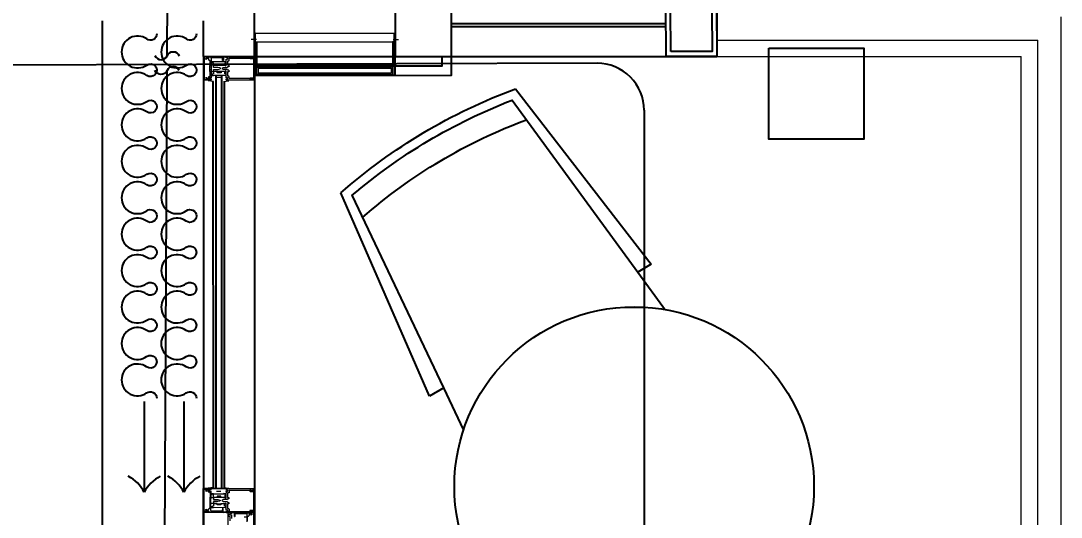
# Model space of a CAD drawing. Extents: x -678889171 to 586587, y -792238163 to 335485.
# Drawn here: x 90110 to 92326, y 39984 to 41042 of the extents above; entities that cross this region are included whole.
import ezdxf
from ezdxf.xclip import XClip

# ---------------------------------------------------------------- set-up
doc = ezdxf.new("R2010")
doc.units = 0
doc.header["$MEASUREMENT"] = 0
doc.header["$XCLIPFRAME"] = 2
doc.set_wipeout_variables(frame=1)
doc.layers.get('0').update_dxf_attribs({"color": 8})
for name, color, linetype in [('9TH-FURN$0$XR-A-TYP-2-3-4-5-6-7-8-9-10$0$XR-A-TYP$0$TYPICAL TYPES$0$I-CLNG', 252, 'Continuous'), ('9TH-FURN$0$XR-A-TYP-2-3-4-5-6-7-8-9-10$0$XR-A-TYP$0$TYPICAL TYPES$0$I-FURN', 252, 'Continuous'), ('9TH-FURN$0$XR-A-TYP-2-3-4-5-6-7-8-9-10$0$XR-A-TYP$0$TYPICAL TYPES$0$I-FURN-CHAR', 252, 'Continuous'), ('9TH-FURN$0$XR-A-TYP-2-3-4-5-6-7-8-9-10$0$XR-A-TYP$0$TYPICAL TYPES$0$I-WIPEOUT', 252, 'Continuous'), ('E-CUT-LINE', 1, 'Continuous'), ('E-POW-WIR-NO', 4, 'Continuous'), ('loop line emped', 1, 'Continuous'), ('XR-A-9TH-FLOOR$0$A-SITE-PATT', 252, 'Continuous'), ('XR-A-9TH-FLOOR$0$A-WALL', 252, 'Continuous'), ('XR-A-Access hatch$0$A-SITE-PATT', 252, 'Continuous'), ('XR-A-Access hatch$0$A-WALL', 252, 'Continuous'), ('XR-A-TYP 00(OUTER)$0$A-GLAZ', 252, 'Continuous'), ('XR-A-TYP 00(OUTER)$0$A-SEC-CLAD', 252, 'Continuous'), ('XR-A-TYP 00(OUTER)$0$A-SITE-PATT', 252, 'Continuous'), ('XR-A-TYP 00(OUTER)$0$A-WALL', 252, 'Continuous'), ('XR-A-TYP-4TH TO 10TH (OUTER)$0$A-DIM-IN', 252, 'Continuous'), ('XR-A-TYP-4TH TO 10TH (OUTER)$0$A-WALL', 252, 'Continuous'), ('XR-balcony drain (Tower A)$0$A-DIM-IN', 252, 'Continuous')]:
    doc.layers.add(name, color=color, linetype=linetype)
for name, color, linetype, lineweight in [('XR-A-Access hatch$0$A-HCH-15', 252, 'Continuous', 15), ('XR-A-Access hatch$0$A-LIN-10', 252, 'Continuous', 9), ('XR-A-Access hatch$0$A-LIN-20', 252, 'Continuous', 20), ('XR-A-TYP 00(OUTER)$0$06-2nd&3rd Floor$0$A-ELEV-P1', 252, 'Continuous', 9), ('XR-A-TYP 00(OUTER)$0$06-2nd&3rd Floor$0$A-FLOR-HRAL-P2', 252, 'Continuous', 20), ('XR-A-TYP 00(OUTER)$0$Main entrance$0$A-ELEV-GLAZ', 252, 'Continuous', 20), ('XR-A-TYP 00(OUTER)$0$xref units$0$A-ELEV-P1', 252, 'Continuous', 9), ('XR-A-TYP 00(OUTER)$0$xref units$0$A-FLOR-HRAL-P2', 252, 'Continuous', 20)]:
    doc.layers.add(name, color=color, linetype=linetype, lineweight=lineweight)

# ---------------------------------------------------------------- blocks, each defined once
blk = doc.blocks.new('CW_0.000')
blk.add_lwpolyline([(0, -26, 0.66), (0, 0, -0.66), (0, 26, 0.97)], format="xyb")
blk = doc.blocks.new('9TH-FURN$0$XR-A-TYP-2-3-4-5-6-7-8-9-10$0$XR-A-TYP$0$TYPICAL TYPES$0$XREF_1BR$0$05BDRAPE')
for points in [[(-500, 0, 0.608416), (-485.7, 27.6, -0.608416), (-450, 96.6, -0.608416), (-414.3, 27.7, 1.932003), (-385.7, 27.7, -0.608416), (-350, 96.6, -0.608416), (-314.3, 27.7, 1.932003), (-285.7, 27.7, -0.608416), (-250, 96.6, -0.608416), (-214.3, 27.7, 1.932003), (-185.7, 27.7, -0.608416), (-150, 96.6, -0.608416), (-114.3, 27.7, 1.932003), (-85.7, 27.7, -0.608416), (-50, 96.6, -0.608416), (-14.3, 27.7, 0.608436), (0, 0, -0.608416)], [(0, 0, 0.608416), (14.3, 27.7, -0.608416), (50, 96.6, -0.608416), (85.7, 27.7, 1.932003), (114.3, 27.7, -0.608416), (150, 96.6, -0.608416), (185.7, 27.7, 1.932003), (214.3, 27.7, -0.608416), (250, 96.6, -0.608416), (285.7, 27.7, 1.932003), (314.3, 27.7, -0.608416), (350, 96.6, -0.608416), (385.7, 27.7, 1.932003), (414.3, 27.7, -0.608416), (450, 96.6, -0.608416), (485.7, 27.7, 0.608436), (500, 0, -0.608416)]]:
    blk.add_lwpolyline(points, format="xyb")
blk = doc.blocks.new('9TH-FURN$0$XR-A-TYP-2-3-4-5-6-7-8-9-10$0$XR-A-TYP$0$TYPICAL TYPES$0$XREF_1BR$0$GUEST T1')
blk.add_line((-974.1, -13.6), (-1214.4, -13.6))
for centre, start, end in [((-1258, 72.1), 296.9731, 333.1823), ((-1258, -99.3), 26.8177, 63.0269)]:
    blk.add_arc(centre, 96.2, start, end)
at = {"xscale": -0.9651072330830278, "yscale": 0.9651072330830278, "zscale": 0.9651072330830278}
blk.add_blockref('9TH-FURN$0$XR-A-TYP-2-3-4-5-6-7-8-9-10$0$XR-A-TYP$0$TYPICAL TYPES$0$XREF_1BR$0$05BDRAPE', (-482.6, -46.6), dxfattribs=at)
blk = doc.blocks.new('9TH-FURN$0$XR-A-TYP-2-3-4-5-6-7-8-9-10$0$XR-A-TYP$0$TYPICAL TYPES$0$XREF_1BR$0$GS-1')
at = {"xscale": -0.8044866682359963, "yscale": 0.8044866682359963, "zscale": 0.8044866682359963, "rotation": 90}
for p in [(-31.1, 38.2), (53.3, 38.2)]:
    blk.add_blockref('9TH-FURN$0$XR-A-TYP-2-3-4-5-6-7-8-9-10$0$XR-A-TYP$0$TYPICAL TYPES$0$XREF_1BR$0$GUEST T1', p, dxfattribs=at)
blk = doc.blocks.new('9TH-FURN$0$XR-A-TYP-2-3-4-5-6-7-8-9-10$0$XR-A-TYP$0$TYPICAL TYPES$0$ch14')
for p, q in [((-216.5, 568.7), (-273.5, 99.7)), ((275.5, 99.7), (216.5, 568.7)), ((-273.5, 99.7), (-240.6, 99.7)), ((-240.6, 99.7), (-250, 0)), ((250, 0), (240.6, 99.7)), ((240.6, 99.7), (275.5, 99.7)), ((-250, 0), (250, 0))]:
    blk.add_line(p, q)
blk.add_lwpolyline([(240.6, 99.7), (198, 551.6, 0.085131), (-198, 551.6), (-240.6, 99.7)], format="xyb")
for radius, start, end in [(1191.6, 79.5305, 100.4695), (1121.6, 79.5773, 100.4227)]:
    blk.add_arc((0, -603.1), radius, start, end)
blk = doc.blocks.new('9TH-FURN$0$XR-A-TYP-2-3-4-5-6-7-8-9-10$0$XR-A-TYP$0$TYPICAL TYPES$0$A$C00AC6B19')
blk.add_wipeout([(30, 172.4), (64.6, 162.2), (64.6, 162.2), (91.4, 149.2), (91.4, 149.2), (123, 124.5), (141.2, 103.3), (158.2, 74.7), (166.5, 53.8), (174.2, 16.4), (174.7, -10.9), (171.2, -36.4), (166.3, -54.4), (160.7, -69.3), (152.9, -85.2), (152.9, -85.2), (139.3, -106), (116.1, -131), (98.7, -144.5), (64.1, -162.9), (38.6, -170.7), (22.5, -173.5), (-3.7, -175), (-21.2, -173.7), (-36.4, -171.2), (-67.5, -161.4), (-94.1, -147.6), (-119.9, -127.5), (-141.4, -103.2), (-157.2, -76.8), (-168.2, -48.3), (-173.6, -21.9), (-174.6, 11.2), (-174.6, 11.2), (-167.1, 52), (-156.2, 78.9), (-142.7, 101.3), (-117, 130.1), (-98.7, 144.5), (-73.6, 158.8), (-45.8, 168.9), (-1.8, 175), (36.4, 171.2)]).dxf.layer = '9TH-FURN$0$XR-A-TYP-2-3-4-5-6-7-8-9-10$0$XR-A-TYP$0$TYPICAL TYPES$0$I-WIPEOUT'
blk.add_circle((0, 0), 175)
blk = doc.blocks.new('XR-A-TYP 00(OUTER)$0$2nd floor towers$0$xref units$0$Sl-Dr-1500')
at = {"layer": 'XR-A-TYP 00(OUTER)$0$A-GLAZ'}
for p, q in [((525, 7.9, 0), (2125, 7.9, 0)), ((525, 7.9, 0), (2125, 7.9, 0)), ((2125, 7.9, 0), (2173.8, 7.9, 0)), ((2173.8, 7.9, 0), (2175, -100.1, 0)), ((475, -100.1, 0), (2175, -100.1, 0))]:
    blk.add_line(p, q, dxfattribs=at)
at = {"layer": 'XR-A-TYP 00(OUTER)$0$A-GLAZ', "extrusion": (-1.43382e-08, 7.6538e-09, 1)}
blk.add_line((2124.1, 8.3, 0), (2125, -99.7, 0), dxfattribs=at)
at = {"layer": 'XR-A-TYP 00(OUTER)$0$Main entrance$0$A-ELEV-GLAZ', "extrusion": (-1.43382e-08, 7.6538e-09, 1)}
for p, q in [((2074.5, 7.5, 0), (2124.5, 7.5, 0)), ((2123.4, 6.2, 0), (2075.5, 6.2, 0)), ((2120.2, -0.6, 0), (2119, 1.7, 0)), ((2120.4, 2.5, 0), (2122.7, -1.4, 0)), ((2124.1, -52.1, 0), (2123, 7.2, 0)), ((2124.1, -52.1, 0), (2123, 7.2, 0)), ((2123.3, 7.4, 0), (2124.5, 6.2, 0)), ((2123.4, -1.5, 0), (2123.4, 6.2, 0)), ((2124.5, 7.5, 0), (2124.5, -1.9, 0)), ((2124.5, 7.5, 0), (2124.5, -1.9, 0)), ((2124.5, 6.2, 0), (2126.4, 1.3, 0)), ((2124.9, 0.6, 0), (2125, -1.4, 0)), ((2126.4, 1.3, 0), (2125.5, 1.3, 0)), ((2121.1, -8.4, 0), (2104.2, -8.4, 0)), ((2106.4, -6.3, 0), (2116.6, -6.3, 0)), ((2114.3, -8.4, 0), (2114.3, -13.7, 0)), ((2116.6, -6.3, 0), (2116.6, -4.7, 0)), ((2117.8, -3.4, 0), (2120.2, -3.4, 0)), ((2120.2, -3.4, 0), (2120.2, -0.6, 0)), ((2122.4, -31.5, 0), (2122.4, -9.7, 0)), ((2122.8, -1.5, 0), (2123.4, -1.5, 0)), ((2123.2, -3.2, 0), (2122.8, -3.2, 0)), ((2123, -3.4, 0), (2123.8, -3.4, 0)), ((2123, -3.4, 0), (2123.8, -3.4, 0)), ((2124.5, -4.1, 0), (2124.5, -8, 0)), ((2124.5, -4.1, 0), (2124.5, -34.9, 0)), ((2125, -1.4, 0), (2126.5, -2.9, 0)), ((2127.3, -45.5, 0), (2126.5, -2.9, 0)), ((2106.1, -43.8, 0), (2115.9, -43.8, 0)), ((2111.6, -40.2, 0), (2119, -40.2, 0)), ((2115.9, -43.8, 0), (2115.9, -46.2, 0)), ((2116, -34.2, 0), (2116, -33.4, 0)), ((2116.6, -32.8, 0), (2121.1, -32.8, 0)), ((2124.5, -34.9, 0), (2116.6, -34.9, 0)), ((2118.7, -42.1, 0), (2118.7, -42.3, 0)), ((2119.7, -43.3, 0), (2121.6, -43.3, 0)), ((2122.3, -40.2, 0), (2124, -40.2, 0)), ((2122.6, -42.3, 0), (2122.6, -42.1, 0)), ((2124.5, -40.6, 0), (2124.5, -48.6, 0)), ((2124.5, -40.6, 0), (2124.5, -48.8, 0)), ((2124.5, -48.8, 0), (2074.5, -48.8, 0)), ((2077.8, -47.5, 0), (2121.2, -47.5, 0)), ((2116.3, -46.6, 0), (2120.7, -46.6, 0)), ((2121.2, -47.1, 0), (2121.2, -47.5, 0)), ((2126.3, -52.5, 0), (2124.5, -52.5, 0)), ((2125.9, -50.4, 0), (2125.9, -50.6, 0)), ((2128.8, -49.2, 0), (2126.9, -49.3, 0)), ((2132.1, -45.9, 0), (2127.7, -46, 0)), ((2129.9, -50.5, 0), (2129.9, -50.3, 0))]:
    blk.add_line(p, q, dxfattribs=at)
at = {"layer": 'XR-A-TYP 00(OUTER)$0$Main entrance$0$A-ELEV-GLAZ'}
for p, q in [((2170.6, 1.4, 0), (2172.3, 6.3, 0)), ((2171.5, 1.4, 0), (2170.6, 1.4, 0)), ((2172.1, -1.3, 0), (2172.1, 0.7, 0)), ((2172.3, 6.3, 0), (2173.5, 7.5, 0)), ((2173.8, 7.3, 0), (2174.5, -52)), ((2170.6, -2.8, 0), (2172.1, -1.3, 0)), ((2170.6, -2.8, 0), (2171.1, -45.5, 0)), ((2124.5, -58.2, 0), (2132.4, -58.1, 0)), ((2124.9, -89, 0), (2124.5, -58.2, 0)), ((2126.7, -61.6, 0), (2126.9, -83.4, 0)), ((2132.4, -60.2, 0), (2127.9, -60.3, 0)), ((2137.4, -52.8, 0), (2129.9, -52.9, 0)), ((2133, -49.2, 0), (2133, -46.8, 0)), ((2142.8, -49.1, 0), (2133, -49.2, 0)), ((2133, -58.8, 0), (2133, -59.6, 0)), ((2135.4, -80.6, 0), (2135.1, -54.1, 0)), ((2137.7, -52.5, 0), (2137.4, -52.8, 0)), ((2138, -52.8, 0), (2137.7, -52.5, 0)), ((2137.7, -54.1, 0), (2137.7, -55.4, 0)), ((2137.7, -55.4, 0), (2142.9, -55.4, 0)), ((2143.9, -52.7, 0), (2138, -52.8, 0)), ((2140.3, -63.3, 0), (2140.4, -71.3, 0)), ((2143, -63.3, 0), (2140.3, -63.3, 0)), ((2142.8, -46.7, 0), (2142.8, -49.1, 0)), ((2143.1, -79.2, 0), (2142.9, -54.5, 0)), ((2142.9, -55.4, 0), (2143, -63.3, 0)), ((2143.1, -54.3, 0), (2143.9, -54.3, 0)), ((2144.9, -46.2, 0), (2143.2, -46.2, 0)), ((2144.1, -54.1, 0), (2144.1, -52.9, 0)), ((2145.4, -49.1, 0), (2145.3, -46.6, 0)), ((2146.1, -49.1, 0), (2145.4, -49.1, 0)), ((2147.4, -58.4, 0), (2147.3, -50.3, 0)), ((2148.7, -65.4, 0), (2147.6, -70, 0)), ((2151.8, -70, 0), (2150.5, -65.4, 0)), ((2151.6, -50.3, 0), (2151.7, -58.3, 0)), ((2153.5, -49, 0), (2152.8, -49, 0)), ((2153.5, -46.6, 0), (2153.5, -49, 0)), ((2155.6, -46.1, 0), (2153.9, -46.1, 0)), ((2154.8, -52.8, 0), (2154.8, -54, 0)), ((2160.9, -52.5, 0), (2155, -52.6, 0)), ((2155.1, -54.2, 0), (2155.9, -54.2, 0)), ((2156.1, -49, 0), (2156, -46.5, 0)), ((2165.9, -48.9, 0), (2156.1, -49, 0)), ((2156.1, -54.4, 0), (2156.4, -79, 0)), ((2156.1, -55.2, 0), (2156.2, -63.2, 0)), ((2161.3, -55.2, 0), (2156.1, -55.2, 0)), ((2156.2, -63.2, 0), (2158.9, -63.1, 0)), ((2158.9, -63.1, 0), (2159, -71.1, 0)), ((2161.2, -52.2, 0), (2160.9, -52.5, 0)), ((2161.6, -52.5, 0), (2161.2, -52.2, 0)), ((2161.3, -53.8, 0), (2161.3, -55.2, 0)), ((2169, -52.4, 0), (2161.6, -52.5, 0)), ((2164.2, -80.3, 0), (2163.9, -53.8, 0)), ((2164.3, -52.5, 0), (2164.4, -57.8, 0)), ((2165.8, -46.4, 0), (2165.9, -48.9, 0)), ((2170.7, -45.9, 0), (2166.3, -46, 0)), ((2168.7, -50.3, 0), (2168.7, -50.5, 0)), ((2169.1, -63.7, 0), (2169.2, -72.9, 0)), ((2171.6, -49.2, 0), (2169.7, -49.3, 0)), ((2174.1, -52.4), (2172.3, -52.4, 0)), ((2172.6, -50.5, 0), (2172.6, -50.3, 0)), ((2177.4, -57.6, 0), (2175.7, -46.2)), ((2124.9, -89, 0), (2124.8, -85.1, 0)), ((2128.2, -84.6, 0), (2145.1, -84.5, 0)), ((2143, -86.6, 0), (2132.8, -86.7, 0)), ((2132.8, -86.7, 0), (2132.8, -88.3, 0)), ((2135, -84.6, 0), (2134.9, -79.3, 0)), ((2138, -79.2, 0), (2138, -80.6, 0)), ((2143.1, -79.2, 0), (2138, -79.2, 0)), ((2140.4, -71.3, 0), (2143.1, -71.2, 0)), ((2143.5, -87.1, 0), (2143, -86.6, 0)), ((2143.1, -71.2, 0), (2143.1, -79.2, 0)), ((2144, -79.2, 0), (2143.1, -79.2, 0)), ((2143.1, -79.2, 0), (2143.2, -84.5, 0)), ((2144.5, -79.2, 0), (2143.1, -79.2, 0)), ((2144.5, -84.5, 0), (2143.2, -84.5, 0)), ((2149.5, -87, 0), (2143.5, -87.1, 0)), ((2144.3, -79.5, 0), (2144, -79.2, 0)), ((2144.6, -79.2, 0), (2144.3, -79.5, 0)), ((2146.2, -79.1, 0), (2144.6, -79.2, 0)), ((2145.1, -84.5, 0), (2145.4, -84.1, 0)), ((2145.4, -84.1, 0), (2145.7, -84.4, 0)), ((2145.7, -84.4, 0), (2154, -84.4, 0)), ((2146.5, -79.5, 0), (2146.2, -79.1, 0)), ((2146.8, -79.1, 0), (2146.5, -79.5, 0)), ((2147.7, -79.1, 0), (2146.8, -79.1, 0)), ((2147, -84.4, 0), (2147, -87.1, 0)), ((2147.6, -70, 0), (2147.7, -79.1, 0)), ((2149.9, -86.7, 0), (2149.5, -87, 0)), ((2150.2, -87, 0), (2149.9, -86.7, 0)), ((2156.2, -87, 0), (2150.2, -87, 0)), ((2151.9, -79.1, 0), (2151.8, -70, 0)), ((2152.7, -79.1, 0), (2151.9, -79.1, 0)), ((2152.6, -84.4, 0), (2152.7, -87, 0)), ((2153.1, -79.4, 0), (2152.7, -79.1, 0)), ((2153.4, -79.1, 0), (2153.1, -79.4, 0)), ((2154.9, -79.1, 0), (2153.4, -79.1, 0)), ((2154, -84.4, 0), (2154.3, -84, 0)), ((2154.3, -84, 0), (2154.6, -84.3, 0)), ((2154.6, -84.3, 0), (2169.4, -84.2, 0)), ((2155.2, -79.4, 0), (2154.9, -79.1, 0)), ((2156.4, -79, 0), (2155.1, -79.1, 0)), ((2156.5, -84.3, 0), (2155.1, -84.3, 0)), ((2155.5, -79, 0), (2155.2, -79.4, 0)), ((2156.4, -79, 0), (2155.5, -79, 0)), ((2156.7, -86.4, 0), (2156.2, -87, 0)), ((2156.3, -71.1, 0), (2156.4, -79, 0)), ((2159, -71.1, 0), (2156.3, -71.1, 0)), ((2156.4, -79, 0), (2161.5, -79, 0)), ((2156.5, -84.3, 0), (2156.4, -79, 0)), ((2166.9, -86.3, 0), (2156.7, -86.4, 0)), ((2161.5, -79, 0), (2161.6, -80.3, 0)), ((2164.7, -84.2, 0), (2164.6, -78.9, 0)), ((2167, -87.9, 0), (2166.9, -86.3, 0)), ((2169, -86.1, 0), (2169, -86.3, 0)), ((2170.1, -87.4, 0), (2172, -87.3, 0)), ((2172.7, -84.1, 0), (2174.4, -84.1)), ((2173, -86.3, 0), (2173, -86, 0)), ((2174.8, -84.5), (2174.9, -88.5)), ((2177.7, -78.8, 0), (2176.2, -90.2, 0)), ((2125, -100.5, 0), (2124.9, -91.1, 0)), ((2125, -100.5, 0), (2124.9, -91.2, 0)), ((2175, -100), (2125, -100.5, 0)), ((2126.4, -89.7, 0), (2125.5, -89.7, 0)), ((2126.4, -89.7, 0), (2125.5, -89.7, 0)), ((2126.6, -91.6, 0), (2126, -91.6, 0)), ((2126, -91.6, 0), (2126, -99.3, 0)), ((2126, -99.3, 0), (2173.9, -98.7)), ((2126.2, -89.9, 0), (2126.6, -89.9, 0)), ((2129, -95.6, 0), (2126.7, -91.7, 0)), ((2131.5, -89.6, 0), (2129.1, -89.6, 0)), ((2129.1, -89.6, 0), (2129.1, -92.5, 0)), ((2129.1, -92.5, 0), (2130.5, -94.7, 0)), ((2170.6, -89.2, 0), (2168.2, -89.2, 0)), ((2169.4, -94.3, 0), (2170.7, -92, 0)), ((2170.7, -92, 0), (2170.6, -89.2, 0)), ((2173.1, -91.2, 0), (2170.9, -95.1, 0)), ((2173.2, -89.4, 0), (2173.6, -89.3, 0)), ((2173.8, -91, 0), (2173.2, -91, 0)), ((2174.2, -89.1), (2173.4, -89.1, 0)), ((2173.9, -98.7), (2173.8, -91, 0)), ((2174.9, -90.6), (2175, -100))]:
    blk.add_line(p, q, dxfattribs=at)
at = {"layer": 'XR-A-TYP 00(OUTER)$0$Main entrance$0$A-ELEV-GLAZ', "elevation": 0}
blk.add_lwpolyline([(2173.2, 8, -0.668179), (2173.3, 7.6), (2171.6, 5.9), (2170.5, 5.8), (2170.6, 1.4), (2171.3, 1.4), (2169.9, -1.1, -0.767327), (2169.3, -0.9), (2169.2, 6.7), (2128.4, 6.2), (2128.5, -1.4, -0.767327), (2127.9, -1.5), (2126.5, 0.9), (2127.2, 0.9), (2127.1, 5.4), (2126.1, 5.4), (2124.3, 7.1, -0.668179), (2124.5, 7.5)], format="xyb", close=True, dxfattribs=at)
at = {"layer": 'XR-A-TYP 00(OUTER)$0$Main entrance$0$A-ELEV-GLAZ', "extrusion": (-1.43382e-08, 7.6538e-09, 1)}
for centre, radius, start, end in [((2119.7, 2.1, 0), 0.847, 29.9946, 209.9946), ((2123.2, 7.2, 0), 0.211, 46.0792, 181.0792), ((2125.6, 0.7, 0), 0.635, 91.0792, 181.0792), ((2117.8, -4.7, 0), 1.27, 89.9946, 179.9946), ((2121.1, -9.7, 0), 1.27, 359.9946, 89.9946), ((2123, -2.4, 0), 1.06, 108.6576, 269.9946), ((2122.8, -2.4, 0), 0.847, 89.9946, 269.9946), ((2123.2, -1.9, 0), 1.27, 269.9946, 359.9946), ((2123.8, -4.1, 0), 0.635, 359.9946, 89.9946), ((2123.8, -4.1, 0), 0.635, 359.9946, 89.9946), ((2116.6, -33.4, 0), 0.635, 89.9946, 179.9946), ((2116.6, -34.2, 0), 0.635, 179.9946, 269.9946), ((2120.6, -42.1, 0), 1.91, 134.8049, 179.9946), ((2119.7, -42.3, 0), 1.06, 179.9946, 269.9946), ((2119, -40.5, 0), 0.318, 314.8049, 89.9946), ((2121.1, -31.5, 0), 1.27, 269.9946, 359.9946), ((2121.6, -42.3, 0), 1.06, 269.9946, 359.9946), ((2122.3, -40.5, 0), 0.318, 89.9946, 225.1843), ((2120.7, -42.1, 0), 1.91, 359.9946, 45.1843), ((2124, -40.6, 0), 0.423, 359.9946, 89.9946), ((2116.3, -46.2, 0), 0.423, 179.9946, 269.9946), ((2120.7, -47.1, 0), 0.423, 359.9946, 89.9946), ((2124.5, -52.1, 0), 0.423, 181.0792, 271.0792), ((2127, -50.3, 0), 1.06, 91.0792, 181.0792), ((2127.8, -50.5, 0), 1.91, 181.0792, 226.2688), ((2126.3, -52.2, 0), 0.318, 271.0792, 46.2688), ((2127.7, -61.1, 0), 1.27, 91.0792, 181.0792), ((2127.7, -45.5, 0), 0.423, 181.0792, 271.0792), ((2128.8, -50.3, 0), 1.06, 1.0792, 91.0792), ((2129.6, -52.1, 0), 0.318, 135.8895, 271.0792), ((2128, -50.5, 0), 1.91, 315.8895, 1.0792)]:
    blk.add_arc(centre, radius, start, end, dxfattribs=at)
at = {"layer": 'XR-A-TYP 00(OUTER)$0$Main entrance$0$A-ELEV-GLAZ'}
for centre, radius, start, end in [((2171.5, 0.7, 0), 0.635, 0.6287, 90.6287), ((2173.6, 7.3, 0), 0.211, 0.6287, 135.6287), ((2132.4, -58.8, 0), 0.635, 0.6287, 90.6287), ((2132.4, -59.6, 0), 0.635, 270.6287, 0.6287), ((2132.6, -46.8, 0), 0.423, 0.6287, 90.6287), ((2136.4, -54.1, 0), 1.32, 0.6287, 180.6287), ((2143.2, -46.7, 0), 0.423, 90.6287, 180.6287), ((2143.1, -54.5, 0), 0.212, 90.6287, 180.6287), ((2143.9, -52.9, 0), 0.212, 0.6287, 90.6287), ((2143.9, -54.1, 0), 0.212, 270.6287, 0.6287), ((2144.9, -46.6, 0), 0.423, 0.6287, 90.6287), ((2146.1, -50.3, 0), 1.27, 0.6287, 90.6287), ((2149.5, -58.4, 0), 2.12, 180.6287, 0.6287), ((2149.6, -65.6, 0), 0.911, 15.6287, 165.6287), ((2152.8, -50.3, 0), 1.27, 90.6287, 180.6287), ((2153.9, -46.5, 0), 0.423, 90.6287, 180.6287), ((2155, -52.8, 0), 0.212, 90.6287, 180.6287), ((2155.1, -54, 0), 0.212, 180.6287, 270.6287), ((2155.6, -46.5, 0), 0.423, 0.6287, 90.6287), ((2155.9, -54.4, 0), 0.212, 0.6287, 90.6287), ((2162.6, -53.8, 0), 1.32, 0.6287, 180.6287), ((2166.3, -46.4, 0), 0.423, 90.6287, 180.6287), ((2169.7, -50.3, 0), 1.06, 90.6287, 180.6287), ((2170.6, -50.5, 0), 1.91, 180.6287, 225.8184), ((2169, -52.1, 0), 0.318, 270.6287, 45.8184), ((2170.7, -45.5, 0), 0.423, 270.6287, 0.6287), ((2171.6, -50.3, 0), 1.06, 0.6287, 90.6287), ((2172.3, -52.1, 0), 0.318, 135.439, 270.6287), ((2170.7, -50.5, 0), 1.91, 315.439, 0.6287), ((2174, -52), 0.423, 270.6287, 0.6287), ((2128.2, -83.4, 0), 1.27, 180.6287, 270.6287), ((2131.5, -88.3, 0), 1.27, 270.6287, 0.6287), ((2136.7, -80.6, 0), 1.32, 180.6287, 0.6287), ((2162.9, -80.3, 0), 1.32, 180.6287, 0.6287), ((2168.2, -87.9, 0), 1.27, 180.6287, 270.6287), ((2171, -86.1, 0), 1.91, 135.439, 180.6287), ((2170.1, -86.3, 0), 1.06, 180.6287, 270.6287), ((2169.4, -84.5, 0), 0.318, 315.439, 90.6287), ((2172, -86.3, 0), 1.06, 270.6287, 0.6287), ((2172.7, -84.5, 0), 0.318, 90.6287, 225.8184), ((2171.1, -86.1, 0), 1.91, 0.6287, 45.8184), ((2174.2, -88.5), 0.635, 270.6287, 0.6287), ((2174.4, -84.6), 0.423, 0.6287, 90.6287), ((2125.5, -89, 0), 0.635, 180.6287, 270.6287), ((2125.5, -89, 0), 0.635, 180.6287, 270.6287), ((2126.2, -91.1, 0), 1.27, 90.6287, 180.6287), ((2126.4, -90.7, 0), 1.06, 289.2917, 90.6287), ((2126.6, -90.7, 0), 0.847, 270.6287, 90.6287), ((2129.7, -95.1, 0), 0.847, 210.6287, 30.6287), ((2170.2, -94.7, 0), 0.847, 150.6287, 330.6287), ((2173.4, -90.2, 0), 1.06, 90.6287, 251.9658), ((2173.2, -90.2, 0), 0.847, 90.6287, 270.6287), ((2173.6, -90.6, 0), 1.27, 0.6287, 90.6287)]:
    blk.add_arc(centre, radius, start, end, dxfattribs=at)
blk = doc.blocks.new('XR-A-TYP 00(OUTER)$0$corner1')
at = {"layer": 'XR-A-TYP 00(OUTER)$0$A-GLAZ'}
for points in [[(67874.9, 8251.7), (67981.1, 8229.8), (67958.8, 8124.2), (67852.6, 8146)], [(67882.6, 8239.9), (67969.2, 8222.1), (67951.1, 8136), (67864.5, 8153.8)]]:
    blk.add_lwpolyline(points, close=True, dxfattribs=at)
blk = doc.blocks.new('XR-A-TYP 00(OUTER)$0$m')
at = {"layer": 'XR-A-TYP 00(OUTER)$0$Main entrance$0$A-ELEV-GLAZ'}
for p, q in [((12664.2, 190975.7, 0), (12663.8, 190966.3, 0)), ((12664.2, 190975.7, 0), (12663.8, 190966.3, 0)), ((12714.1, 190973.9, 0), (12664.2, 190975.7, 0)), ((12664.9, 190966.7, 0), (12665.2, 190974.4, 0)), ((12665.5, 190966.6, 0), (12664.9, 190966.7, 0)), ((12665.1, 190965, 0), (12665.5, 190965, 0)), ((12665.2, 190974.4, 0), (12713, 190972.7, 0)), ((12668, 190970.6, 0), (12665.7, 190966.8, 0)), ((12668, 190964.7, 0), (12668.1, 190967.5, 0)), ((12668.1, 190967.5, 0), (12669.5, 190969.7, 0)), ((12708.4, 190968.3, 0), (12709.6, 190966, 0)), ((12709.6, 190966, 0), (12709.5, 190963.2, 0)), ((12712, 190965.1, 0), (12709.9, 190969.1, 0)), ((12712.8, 190965, 0), (12712.1, 190965, 0)), ((12713, 190972.7, 0), (12712.8, 190965, 0)), ((12713.8, 190964.5, 0), (12714.1, 190973.9, 0)), ((12663.8, 190964.2, 0), (12662.7, 190933.4, 0)), ((12663.8, 190964.2, 0), (12663.6, 190960.2, 0)), ((12665.3, 190964.8, 0), (12664.4, 190964.8, 0)), ((12665.3, 190964.8, 0), (12664.4, 190964.8, 0)), ((12664.9, 190936.7, 0), (12665.7, 190958.5, 0)), ((12667, 190959.7, 0), (12683.8, 190959.1, 0)), ((12670.4, 190964.6, 0), (12668, 190964.7, 0)), ((12671.6, 190961.6, 0), (12671.6, 190963.3, 0)), ((12681.8, 190961.3, 0), (12671.6, 190961.6, 0)), ((12674, 190955.5, 0), (12673.1, 190929, 0)), ((12673.7, 190959.4, 0), (12673.6, 190954.2, 0)), ((12676.6, 190954.1, 0), (12676.7, 190955.4, 0)), ((12681.8, 190953.9, 0), (12676.6, 190954.1, 0)), ((12678.6, 190938.1, 0), (12678.9, 190946, 0)), ((12678.9, 190946, 0), (12681.5, 190945.9, 0)), ((12681.8, 190953.9, 0), (12680.9, 190929.2, 0)), ((12681.5, 190945.9, 0), (12681.8, 190953.9, 0)), ((12682.3, 190961.8, 0), (12681.8, 190961.3, 0)), ((12681.8, 190953.9, 0), (12682, 190959.2, 0)), ((12682.6, 190953.8, 0), (12681.8, 190953.9, 0)), ((12683.1, 190953.8, 0), (12681.8, 190953.9, 0)), ((12683.3, 190959.1, 0), (12682, 190959.2, 0)), ((12688.4, 190961.6, 0), (12682.3, 190961.8, 0)), ((12683, 190954.1, 0), (12682.6, 190953.8, 0)), ((12683.3, 190953.8, 0), (12683, 190954.1, 0)), ((12684.8, 190953.8, 0), (12683.3, 190953.8, 0)), ((12683.8, 190959.1, 0), (12684.1, 190958.8, 0)), ((12684.1, 190958.8, 0), (12684.5, 190959.1, 0)), ((12684.5, 190959.1, 0), (12692.7, 190958.8, 0)), ((12685.1, 190954.1, 0), (12684.8, 190953.8, 0)), ((12685.4, 190953.7, 0), (12685.1, 190954.1, 0)), ((12686.3, 190953.7, 0), (12685.4, 190953.7, 0)), ((12685.8, 190959, 0), (12685.9, 190961.7, 0)), ((12686, 190944.6, 0), (12686.3, 190953.7, 0)), ((12687, 190940, 0), (12686, 190944.6, 0)), ((12688.7, 190961.2, 0), (12688.4, 190961.6, 0)), ((12689, 190961.6, 0), (12688.7, 190961.2, 0)), ((12690.2, 190944.5, 0), (12688.8, 190939.9, 0)), ((12695, 190961.3, 0), (12689, 190961.6, 0)), ((12690.5, 190953.6, 0), (12690.2, 190944.5, 0)), ((12691.4, 190953.5, 0), (12690.5, 190953.6, 0)), ((12691.4, 190958.8, 0), (12691.5, 190961.5, 0)), ((12691.7, 190953.8, 0), (12691.4, 190953.5, 0)), ((12692, 190953.5, 0), (12691.7, 190953.8, 0)), ((12693.5, 190953.4, 0), (12692, 190953.5, 0)), ((12692.7, 190958.8, 0), (12693, 190958.4, 0)), ((12693, 190958.4, 0), (12693.3, 190958.8, 0)), ((12693.3, 190958.8, 0), (12708.1, 190958.2, 0)), ((12693.9, 190953.8, 0), (12693.5, 190953.4, 0)), ((12695, 190953.4, 0), (12693.7, 190953.4, 0)), ((12695.2, 190958.7, 0), (12693.9, 190958.7, 0)), ((12694.2, 190953.4, 0), (12693.9, 190953.8, 0)), ((12694.1, 190928.8, 0), (12695, 190953.4, 0)), ((12695, 190953.4, 0), (12694.2, 190953.4, 0)), ((12694.7, 190945.5, 0), (12695, 190953.4, 0)), ((12697.4, 190945.4, 0), (12694.7, 190945.5, 0)), ((12695.5, 190960.8, 0), (12695, 190961.3, 0)), ((12695.2, 190958.7, 0), (12695, 190953.4, 0)), ((12695, 190953.4, 0), (12700.2, 190953.2, 0)), ((12705.7, 190960.4, 0), (12695.5, 190960.8, 0)), ((12697.1, 190937.4, 0), (12697.4, 190945.4, 0)), ((12700.2, 190953.2, 0), (12700.2, 190954.5, 0)), ((12702.9, 190954.4, 0), (12701.9, 190928, 0)), ((12703.4, 190958.4, 0), (12703.2, 190953.1, 0)), ((12705.8, 190962, 0), (12705.7, 190960.4, 0)), ((12709.5, 190963.2, 0), (12707.1, 190963.3, 0)), ((12707.4, 190937.8, 0), (12707.7, 190946.9, 0)), ((12707.8, 190960.1, 0), (12707.9, 190960.4, 0)), ((12708.9, 190961.4, 0), (12710.8, 190961.3, 0)), ((12711.4, 190958.1, 0), (12713.1, 190958, 0)), ((12711.8, 190960.2, 0), (12711.8, 190960, 0)), ((12712.1, 190963.3, 0), (12712.5, 190963.3, 0)), ((12713.1, 190963, 0), (12712.3, 190963.1, 0)), ((12713.6, 190958.5, 0), (12713.7, 190962.4, 0)), ((12716.3, 190952.6, 0), (12715.1, 190964.1, 0)), ((12662.5, 190927.7, 0), (12660.3, 190868.4)), ((12662.5, 190927.7, 0), (12660.3, 190868.4)), ((12662.7, 190933.4, 0), (12670.5, 190933.1, 0)), ((12664.6, 190928, 0), (12662.9, 190928.1, 0)), ((12665.5, 190921.1, 0), (12664, 190878.4)), ((12664.2, 190925.9, 0), (12664.2, 190926.1, 0)), ((12667.1, 190924.7, 0), (12665.2, 190924.8, 0)), ((12670.4, 190921.3, 0), (12666, 190921.5, 0)), ((12670.6, 190935.2, 0), (12666.1, 190935.4, 0)), ((12675.4, 190927.6, 0), (12667.9, 190927.9, 0)), ((12668.2, 190926, 0), (12668.2, 190925.8, 0)), ((12670.9, 190924.2, 0), (12670.8, 190921.7, 0)), ((12680.7, 190923.8, 0), (12670.9, 190924.2, 0)), ((12671.1, 190933.7, 0), (12671.2, 190934.5, 0)), ((12675.7, 190927.3, 0), (12675.4, 190927.6, 0)), ((12675.7, 190928.9, 0), (12675.8, 190930.3, 0)), ((12676, 190927.6, 0), (12675.7, 190927.3, 0)), ((12675.8, 190930.3, 0), (12680.9, 190930.1, 0)), ((12681.9, 190927.4, 0), (12676, 190927.6, 0)), ((12681.2, 190938, 0), (12678.6, 190938.1, 0)), ((12680.6, 190921.4, 0), (12680.7, 190923.8, 0)), ((12680.9, 190930.1, 0), (12681.2, 190938, 0)), ((12682.7, 190920.9, 0), (12681, 190920.9, 0)), ((12681.1, 190929, 0), (12682, 190929, 0)), ((12682.2, 190928.8, 0), (12682.1, 190927.6, 0)), ((12683.9, 190923.7, 0), (12683.2, 190923.7, 0)), ((12683.2, 190923.7, 0), (12683.2, 190921.3, 0)), ((12685.5, 190933, 0), (12685.3, 190924.9, 0)), ((12689.5, 190924.8, 0), (12689.8, 190932.8, 0)), ((12691.4, 190923.4, 0), (12690.7, 190923.5, 0)), ((12691.3, 190921, 0), (12691.4, 190923.4, 0)), ((12693.4, 190920.5, 0), (12691.7, 190920.6, 0)), ((12692.8, 190927.2, 0), (12692.9, 190928.4, 0)), ((12698.9, 190926.8, 0), (12693, 190927, 0)), ((12693.1, 190928.6, 0), (12693.9, 190928.6, 0)), ((12703.7, 190923, 0), (12693.9, 190923.3, 0)), ((12693.9, 190923.3, 0), (12693.9, 190920.9, 0)), ((12694.2, 190929.6, 0), (12694.5, 190937.5, 0)), ((12699.3, 190929.4, 0), (12694.2, 190929.6, 0)), ((12694.5, 190937.5, 0), (12697.1, 190937.4, 0)), ((12699.2, 190926.5, 0), (12698.9, 190926.8, 0)), ((12699.5, 190926.8, 0), (12699.2, 190926.5, 0)), ((12699.3, 190928.1, 0), (12699.3, 190929.4, 0)), ((12707, 190926.5, 0), (12699.5, 190926.8, 0)), ((12702.3, 190926.7, 0), (12702.5, 190932, 0)), ((12703.7, 190920.6, 0), (12703.7, 190923, 0)), ((12706.6, 190924.4, 0), (12706.6, 190924.6, 0)), ((12709.5, 190923.2, 0), (12707.6, 190923.3, 0)), ((12712, 190926.3, 0), (12710.3, 190926.4, 0)), ((12710.3, 190866.6), (12712.4, 190925.9, 0)), ((12710.6, 190924.5, 0), (12710.5, 190924.2, 0)), ((12715.5, 190931.5, 0), (12713.5, 190920.1, 0)), ((12708.5, 190920, 0), (12704.1, 190920.1, 0)), ((12707.4, 190876.8), (12708.9, 190919.5, 0)), ((12662.4, 190876.9), (12664, 190878.4)), ((12662.4, 190874.9), (12662.4, 190876.9)), ((12707.4, 190876.8), (12708.8, 190875.3)), ((12660.7, 190868.2), (12661.9, 190869.3)), ((12661.9, 190869.3), (12663.9, 190874.2)), ((12663.9, 190874.2), (12663, 190874.3)), ((12708.1, 190872.7), (12707.2, 190872.7)), ((12707.2, 190872.7), (12708.9, 190867.7)), ((12708.8, 190875.3), (12708.7, 190873.3)), ((12708.9, 190867.7), (12709.9, 190866.5))]:
    blk.add_line(p, q, dxfattribs=at)
at = {"layer": 'XR-A-TYP 00(OUTER)$0$Main entrance$0$A-ELEV-GLAZ', "elevation": 0}
blk.add_lwpolyline([(12709.6, 190866, 0.668179), (12709.8, 190866.3), (12708.1, 190868.2), (12707.1, 190868.2), (12707.2, 190872.7), (12707.9, 190872.7), (12706.6, 190875.1, 0.767327), (12706, 190875), (12705.7, 190867.4), (12665, 190868.9), (12665.2, 190876.4, 0.767327), (12664.7, 190876.6), (12663.2, 190874.3), (12663.9, 190874.2), (12663.7, 190869.7), (12662.7, 190869.8), (12660.8, 190868.1, 0.668179), (12661, 190867.7)], format="xyb", close=True, dxfattribs=at)
at = {"layer": 'XR-A-TYP 00(OUTER)$0$Main entrance$0$A-ELEV-GLAZ'}
for centre, radius, start, end in [((12665.1, 190966.2, 0), 1.27, 177.9564, 267.9564), ((12665.3, 190965.8, 0), 1.06, 267.9564, 69.2935), ((12665.5, 190965.8, 0), 0.847, 267.9564, 87.9564), ((12668.8, 190970.1, 0), 0.847, 327.9564, 147.9564), ((12709.2, 190968.7, 0), 0.847, 27.9564, 207.9564), ((12712.3, 190964.1, 0), 1.06, 106.6194, 267.9564), ((12712.1, 190964.1, 0), 0.847, 87.9564, 267.9564), ((12664.4, 190964.1, 0), 0.635, 87.9564, 177.9564), ((12664.4, 190964.1, 0), 0.635, 87.9564, 177.9564), ((12666.9, 190958.4, 0), 1.27, 87.9564, 177.9564), ((12670.4, 190963.3, 0), 1.27, 357.9564, 87.9564), ((12675.4, 190955.4, 0), 1.32, 357.9564, 177.9564), ((12701.5, 190954.5, 0), 1.32, 357.9564, 177.9564), ((12707.1, 190962, 0), 1.27, 87.9564, 177.9564), ((12709.7, 190960.1, 0), 1.91, 177.9564, 223.1461), ((12708.9, 190960.3, 0), 1.06, 87.9564, 177.9564), ((12708.1, 190958.5, 0), 0.318, 267.9564, 43.1461), ((12710.8, 190960.2, 0), 1.06, 357.9564, 87.9564), ((12711.4, 190958.4, 0), 0.318, 132.7668, 267.9564), ((12709.9, 190960.1, 0), 1.91, 312.7668, 357.9564), ((12712.5, 190964.5, 0), 1.27, 267.9564, 357.9564), ((12713.1, 190962.4, 0), 0.635, 357.9564, 87.9564), ((12713.2, 190958.5, 0), 0.423, 267.9564, 357.9564), ((12662.9, 190927.6, 0), 0.423, 87.9564, 177.9564), ((12666.1, 190926.1, 0), 1.91, 132.7668, 177.9564), ((12665.3, 190925.9, 0), 1.06, 177.9564, 267.9564), ((12664.6, 190927.7, 0), 0.318, 312.7668, 87.9564), ((12666.2, 190936.6, 0), 1.27, 177.9564, 267.9564), ((12665.9, 190921.1, 0), 0.423, 87.9564, 177.9564), ((12667.1, 190925.8, 0), 1.06, 267.9564, 357.9564), ((12667.9, 190927.6, 0), 0.318, 87.9564, 223.1461), ((12666.3, 190926, 0), 1.91, 357.9564, 43.1461), ((12670.4, 190921.7, 0), 0.423, 267.9564, 357.9564), ((12670.5, 190933.7, 0), 0.635, 267.9564, 357.9564), ((12670.5, 190934.6, 0), 0.635, 357.9564, 87.9564), ((12674.4, 190929, 0), 1.32, 177.9564, 357.9564), ((12681, 190921.4, 0), 0.423, 177.9564, 267.9564), ((12681.1, 190929.2, 0), 0.212, 177.9564, 267.9564), ((12681.9, 190927.6, 0), 0.212, 267.9564, 357.9564), ((12681.9, 190928.8, 0), 0.212, 357.9564, 87.9564), ((12682.7, 190921.3, 0), 0.423, 267.9564, 357.9564), ((12684, 190925, 0), 1.27, 267.9564, 357.9564), ((12687.7, 190932.9, 0), 2.12, 357.9564, 177.9564), ((12687.9, 190940.2, 0), 0.911, 192.9564, 342.9564), ((12690.8, 190924.7, 0), 1.27, 177.9564, 267.9564), ((12691.7, 190921, 0), 0.423, 177.9564, 267.9564), ((12693, 190927.2, 0), 0.212, 177.9564, 267.9564), ((12693.1, 190928.4, 0), 0.212, 87.9564, 177.9564), ((12693.4, 190920.9, 0), 0.423, 267.9564, 357.9564), ((12693.9, 190928.8, 0), 0.212, 267.9564, 357.9564), ((12700.6, 190928, 0), 1.32, 177.9564, 357.9564), ((12704.1, 190920.5, 0), 0.423, 177.9564, 267.9564), ((12708.5, 190924.5, 0), 1.91, 132.7668, 177.9564), ((12707.6, 190924.4, 0), 1.06, 177.9564, 267.9564), ((12707, 190926.2, 0), 0.318, 312.7668, 87.9564), ((12709.5, 190924.3, 0), 1.06, 267.9564, 357.9564), ((12710.3, 190926.1, 0), 0.318, 87.9564, 223.1461), ((12708.6, 190924.5, 0), 1.91, 357.9564, 43.1461), ((12712, 190925.9, 0), 0.423, 357.9564, 87.9564), ((12708.5, 190919.5, 0), 0.423, 357.9564, 87.9564), ((12660.6, 190868.4), 0.211, 177.9564, 312.9564), ((12663, 190874.9), 0.635, 177.9564, 267.9564), ((12708.1, 190873.3), 0.635, 267.9564, 357.9564), ((12710.1, 190866.6), 0.211, 222.9564, 357.9564)]:
    blk.add_arc(centre, radius, start, end, dxfattribs=at)
blk = doc.blocks.new('XR-A-TYP 00(OUTER)')
at = {"layer": 'XR-A-TYP 00(OUTER)$0$06-2nd&3rd Floor$0$A-ELEV-P1'}
blk.add_line((95041.3, 19651.3), (95041.3, 27443.5), dxfattribs=at)
at = {"layer": 'XR-A-TYP 00(OUTER)$0$06-2nd&3rd Floor$0$A-FLOR-HRAL-P2'}
for p, q in [((95126.3, 19566.3), (95126.3, 27528.5)), ((95076.3, 19616.3), (95076.3, 27478.5))]:
    blk.add_line(p, q, dxfattribs=at)
at = {"layer": 'XR-A-TYP 00(OUTER)$0$A-GLAZ'}
for p, q in [((94394.2, 28884.3), (94392.7, 27443.8)), ((93827.6, 27513.8), (94284.8, 27513.8)), ((93827.6, 27507.8), (94284.8, 27507.8)), ((93300, 27443.8), (93300, 27172.7)), ((93300, 27443.8), (93300, 23901.5)), ((93408, 27443.8), (93408, 23901.5)), ((93827.6, 27443.8), (94392.7, 27443.8)), ((93319.8, 27390.6, 0), (93319.9, 26522.6, 0)), ((93325.8, 27403.9, 0), (93325.9, 26522.6, 0)), ((93337.8, 27403.9, 0), (93337.9, 26522.4, 0)), ((93343.8, 27390.7, 0), (93343.9, 26522.4, 0))]:
    blk.add_line(p, q, dxfattribs=at)
at = {"layer": 'XR-A-TYP 00(OUTER)$0$A-SEC-CLAD'}
for points in [[(93408, 27423.6), (93807.7, 27423.8), (93807.7, 27443.8)], [(93408, 27403.6), (93827.7, 27403.8), (93827.7, 27443.8)]]:
    blk.add_lwpolyline(points, dxfattribs=at)
at = {"layer": 'XR-A-TYP 00(OUTER)$0$A-WALL'}
for q in [(93300, 27519.6), (93827.7, 27443.8)]:
    blk.add_line((93300, 27443.6), q, dxfattribs=at)
blk.add_lwpolyline([(93827.6, 27443.8), (93827.6, 27859.8), (93300, 27859.6)], dxfattribs=at)
at = {"layer": 'XR-A-TYP 00(OUTER)$0$xref units$0$A-ELEV-P1'}
blk.add_line((94392.7, 27444), (95041.3, 27443.5), dxfattribs=at)
at = {"layer": 'XR-A-TYP 00(OUTER)$0$xref units$0$A-FLOR-HRAL-P2'}
blk.add_line((94392.7, 27478.5), (95076.3, 27478.5), dxfattribs=at)
at = {"layer": 'XR-A-TYP 00(OUTER)$0$A-GLAZ', "xscale": -0.9999999999999991, "zscale": -0.9999999999999991, "rotation": 269.9999993415981}
blk.add_blockref('XR-A-TYP 00(OUTER)$0$2nd floor towers$0$xref units$0$Sl-Dr-1500', (93400, 24347.9, 0), dxfattribs=at)
at = {"layer": 'XR-A-TYP 00(OUTER)$0$A-SITE-PATT', "rotation": 101.8879084058513}
blk.add_blockref('XR-A-TYP 00(OUTER)$0$corner1', (116341.5, -37275.2), dxfattribs=at)
at = {"layer": 'XR-A-TYP 00(OUTER)$0$A-SITE-PATT', "xscale": -0.9999999999999993, "rotation": 87.95756987563837}
blk.add_blockref('XR-A-TYP 00(OUTER)$0$m', (284605.7, 33293.2, 0), dxfattribs=at)
blk = doc.blocks.new('XR-balcony drain (Tower A)')
at = {"layer": 'XR-balcony drain (Tower A)$0$A-DIM-IN'}
blk.add_lwpolyline([(94503.9, 27461.8), (94706.2, 27461.8), (94706.2, 27267.7), (94503.9, 27267.7)], close=True, dxfattribs=at)
blk = doc.blocks.new('XR-A-TYP-4TH TO 10TH (OUTER)')
at = {"layer": 'XR-A-TYP-4TH TO 10TH (OUTER)$0$A-DIM-IN'}
ref = blk.add_blockref('XR-A-TYP 00(OUTER)', (0, 0), dxfattribs=at)
XClip(ref).set_block_clipping_path([(19908.0302680896, -24395.0039034439), (141486.3941120692, 77630.6383366612)])
at = {"layer": 'XR-A-TYP-4TH TO 10TH (OUTER)$0$A-WALL'}
blk.add_blockref('XR-balcony drain (Tower A)', (0, 0), dxfattribs=at)
blk = doc.blocks.new('*U1591')
at = {"layer": 'XR-A-Access hatch$0$A-HCH-15'}
for p, q in [((3708.8, 1778.7), (3710.8, 1778.7)), ((3708.8, 1776.2), (3710.8, 1776.2)), ((3830.8, 1778.7), (3828.8, 1778.7)), ((3830.8, 1776.2), (3828.8, 1776.2))]:
    blk.add_line(p, q, dxfattribs=at)
at = {"layer": 'XR-A-Access hatch$0$A-LIN-10'}
for p, q in [((3622.3, 1866.2), (3917.3, 1866.2)), ((3625.3, 1847.7), (3914.3, 1847.7)), ((3642.8, 1800.2), (3896.8, 1800.2)), ((3642.8, 1797.7), (3896.8, 1797.7)), ((3642.8, 1796.2), (3896.8, 1796.2)), ((3642.8, 1793.7), (3896.8, 1793.7))]:
    blk.add_line(p, q, dxfattribs=at)
at = {"layer": 'XR-A-Access hatch$0$A-LIN-20'}
for p, q in [((3624.5, 1852.2), (3613.1, 1852.2)), ((3622.8, 1797.7), (3622.8, 1847.7)), ((3622.8, 1847.7), (3625.3, 1847.7)), ((3625.3, 1847.7), (3625.3, 1800.2)), ((3914.3, 1847.7), (3914.3, 1800.2)), ((3916.8, 1847.7), (3914.3, 1847.7)), ((3915.1, 1852.2), (3926.6, 1852.2)), ((3916.8, 1797.7), (3916.8, 1847.7)), ((3642.8, 1797.7), (3622.8, 1797.7)), ((3622.8, 1796.2), (3622.8, 1776.2)), ((3642.8, 1796.2), (3622.8, 1796.2)), ((3625.3, 1800.2), (3642.8, 1800.2)), ((3642.8, 1800.2), (3642.8, 1797.7)), ((3642.8, 1793.7), (3642.8, 1796.2)), ((3914.3, 1800.2), (3896.8, 1800.2)), ((3896.8, 1800.2), (3896.8, 1797.7)), ((3896.8, 1797.7), (3916.8, 1797.7)), ((3896.8, 1796.2), (3916.8, 1796.2)), ((3896.8, 1793.7), (3896.8, 1796.2)), ((3916.8, 1796.2), (3916.8, 1776.2)), ((3622.8, 1776.2), (3625.3, 1776.2)), ((3625.3, 1776.2), (3625.3, 1793.7)), ((3625.3, 1793.7), (3642.8, 1793.7)), ((3708.8, 1778.7), (3625.8, 1778.7)), ((3625.8, 1776.2), (3625.8, 1778.7)), ((3708.8, 1776.2), (3625.8, 1776.2)), ((3628.2, 1791.2), (3911.4, 1791.2)), ((3628.2, 1791.2), (3628.2, 1781.2)), ((3628.2, 1781.2), (3911.4, 1781.2)), ((3708.8, 1776.2), (3708.8, 1778.7)), ((3828.8, 1778.7), (3710.8, 1778.7)), ((3710.8, 1776.2), (3710.8, 1778.7)), ((3828.8, 1776.2), (3710.8, 1776.2)), ((3828.8, 1776.2), (3828.8, 1778.7)), ((3830.8, 1778.7), (3913.8, 1778.7)), ((3830.8, 1776.2), (3830.8, 1778.7)), ((3830.8, 1776.2), (3913.8, 1776.2)), ((3914.3, 1793.7), (3896.8, 1793.7)), ((3911.4, 1791.2), (3911.4, 1781.2)), ((3913.8, 1776.2), (3913.8, 1778.7)), ((3914.3, 1776.2), (3914.3, 1793.7)), ((3916.8, 1776.2), (3914.3, 1776.2))]:
    blk.add_line(p, q, dxfattribs=at)
for points in [[(3622.3, 1776.2), (3622.3, 1866.2), (3619.8, 1866.2), (3619.8, 1776.2)], [(3917.3, 1776.2), (3917.3, 1866.2), (3919.8, 1866.2), (3919.8, 1776.2)]]:
    blk.add_lwpolyline(points, close=True, dxfattribs=at)
blk = doc.blocks.new('XR-A-Access hatch')
at = {"layer": 'XR-A-Access hatch$0$A-SITE-PATT', "rotation": 359.9854588719937}
blk.add_blockref('*U1591', (89787.7, 25628.5), dxfattribs=at)
at = {"layer": 'XR-A-Access hatch$0$A-WALL'}
for p, q in [((93408, 27443.8), (93408, 27563.6)), ((93707.7, 27563.7), (93708, 27443.7))]:
    blk.add_line(p, q, dxfattribs=at)

msp = doc.modelspace()

# ---------------------------------------------------------------- linework, layer by layer
at = {"layer": '9TH-FURN$0$XR-A-TYP-2-3-4-5-6-7-8-9-10$0$XR-A-TYP$0$TYPICAL TYPES$0$I-CLNG'}
msp.add_line((90283.3, 37405.4, 0), (90284.2, 41041.7, 0), dxfattribs=at)
at = {"layer": 'E-POW-WIR-NO', "extrusion": (-1.61565e-07, -9.86892e-16, 1)}
msp.add_arc((91337.7, 40851.3, 0), 100, 0, 90.1919, dxfattribs=at)

# ---------------------------------------------------------------- block references
at = {"layer": '9TH-FURN$0$XR-A-TYP-2-3-4-5-6-7-8-9-10$0$XR-A-TYP$0$TYPICAL TYPES$0$I-CLNG', "extrusion": (4.77035e-08, 9.61047e-11, 1), "xscale": -1, "rotation": 179.9876994419283}
msp.add_blockref('9TH-FURN$0$XR-A-TYP-2-3-4-5-6-7-8-9-10$0$XR-A-TYP$0$TYPICAL TYPES$0$XREF_1BR$0$GS-1', (90393.5, 41052.5, 0), dxfattribs=at)
at = {"layer": '9TH-FURN$0$XR-A-TYP-2-3-4-5-6-7-8-9-10$0$XR-A-TYP$0$TYPICAL TYPES$0$I-FURN-CHAR', "xscale": -1, "rotation": 30.79080680063953}
msp.add_blockref('9TH-FURN$0$XR-A-TYP-2-3-4-5-6-7-8-9-10$0$XR-A-TYP$0$TYPICAL TYPES$0$ch14', (91268.6, 40297.6), dxfattribs=at)

# ---------------------------------------------------------------- next in the draw order: block references
at = {"layer": '9TH-FURN$0$XR-A-TYP-2-3-4-5-6-7-8-9-10$0$XR-A-TYP$0$TYPICAL TYPES$0$I-FURN', "xscale": 2.188000428559216, "yscale": 2.188000428559216, "zscale": 2.188000428559216, "rotation": 161.7036948622376}
msp.add_blockref('9TH-FURN$0$XR-A-TYP-2-3-4-5-6-7-8-9-10$0$XR-A-TYP$0$TYPICAL TYPES$0$A$C00AC6B19', (91416.4, 40049.6), dxfattribs=at)

# ---------------------------------------------------------------- next in the draw order: linework, layer by layer
at = {"layer": 'E-POW-WIR-NO'}
msp.add_line((91437.7, 40851.3), (91437.7, 37443.1), dxfattribs=at)

# ---------------------------------------------------------------- next in the draw order: block references
at = {"layer": 'XR-A-9TH-FLOOR$0$A-SITE-PATT'}
msp.add_blockref('XR-A-TYP-4TH TO 10TH (OUTER)', (-2800.4, 13522.1), dxfattribs=at)

# ---------------------------------------------------------------- next in the draw order: block references
at = {"layer": 'XR-A-9TH-FLOOR$0$A-WALL'}
msp.add_blockref('XR-A-Access hatch', (-2800.4, 13522.1), dxfattribs=at)

# ---------------------------------------------------------------- next in the draw order: linework, layer by layer
at = {"layer": 'E-POW-WIR-NO'}
msp.add_line((91337.4, 40951.3, 0), (88377.1, 40942.9, 0), dxfattribs=at)
at = {"layer": 'loop line emped', "color": 240, "true_color": 0xed1f24}
for p, q in [((90421.8, 40967.6, 0), (90424.9, 41744.4, 0)), ((90408.2, 38056.5, 0), (90421.7, 40936.2, 0))]:
    msp.add_line(p, q, dxfattribs=at)

# ---------------------------------------------------------------- next in the draw order: block references
at = {"layer": 'E-CUT-LINE'}
for p, rotation in [((90421.8, 40967.6, 0), 269.7718704895166), ((90421.7, 40936.2, 0), 89.77187048951663)]:
    msp.add_blockref('CW_0.000', p, dxfattribs=dict(at, rotation=rotation))

doc.saveas('drawing.dxf')
